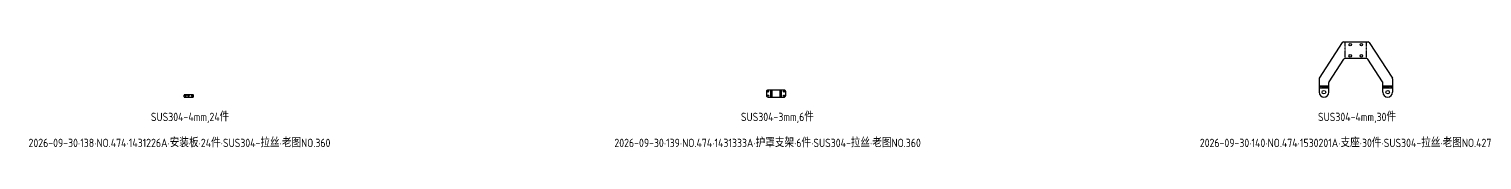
# Model space of a CAD drawing. Header units: inches. Extents: x -1146 to 223752, y 26431 to 27942.
# Drawn here: x 218529 to 223752, y 26431 to 26809 of the extents above; entities that cross this region are included whole.
import ezdxf

# ---------------------------------------------------------------- set-up
doc = ezdxf.new("R2010")
doc.units = ezdxf.units.IN
doc.header["$LTSCALE"] = 0.194989
doc.linetypes.add('CENTER', pattern=[50.8, 31.75, -6.35, 6.35, -6.35])
doc.layers.add('可见 (ISO)', color=7, linetype='Continuous', lineweight=25)
doc.layers.add('折弯线', color=1, linetype='CENTER')
doc.styles.add('Z-English', font='gbenor.shx', dxfattribs={"height": 10, "bigfont": 'hztxt.shx'})

msp = doc.modelspace()

# ---------------------------------------------------------------- linework, layer by layer
at = {"layer": '可见 (ISO)'}
for p, q in [((223249.5, 26806.6), (223166.8, 26678.8)), ((223253.7, 26808.9), (223342.5, 26808.9)), ((223346.7, 26806.6), (223429.4, 26678.8)), ((223201.8, 26665.1), (223254.5, 26746.6)), ((223337.5, 26748.9), (223258.7, 26748.9)), ((223394.4, 26665.1), (223341.7, 26746.6)), ((223166, 26676.1), (223166, 26628.2)), ((223201, 26628.2), (223201, 26662.4)), ((223395.2, 26628.2), (223395.2, 26662.4)), ((223430.2, 26676.1), (223430.2, 26628.2))]:
    msp.add_line(p, q, dxfattribs=at)
for points in [[(219085.6, 26612.7, 0.414214), (219087.6, 26610.7), (219117.6, 26610.7, 0.414214), (219119.6, 26612.7), (219119.6, 26616.7, 0.414214), (219117.6, 26618.7), (219087.6, 26618.7, 0.414214), (219085.6, 26616.7)], [(221179.8, 26615.7, 0.414214), (221184.8, 26610.7), (221243.8, 26610.7, 0.414214), (221248.8, 26615.7), (221248.8, 26630.7, 0.414214), (221243.8, 26635.7), (221184.8, 26635.7, 0.414214), (221179.8, 26630.7)]]:
    msp.add_lwpolyline(points, format="xyb", close=True, dxfattribs=at)
for centre, radius in [((223278.1, 26798.9), 4.5), ((223318.1, 26798.9), 4.5), ((223278.1, 26758.9), 4.5), ((223318.1, 26758.9), 4.5), ((219091.1, 26614.7), 2.25), ((219102.1, 26614.7), 2.25), ((219115.6, 26614.7), 2), ((221185.8, 26630.7), 2.07), ((221185.8, 26615.7), 2.07), ((221242.8, 26630.7), 2.07), ((221242.8, 26615.7), 2.07), ((223183.5, 26628.2), 6.5), ((223412.7, 26628.2), 6.5)]:
    msp.add_circle(centre, radius, dxfattribs=at)
for centre, radius, start, end in [((223253.7, 26803.9), 5, 90, 147.09), ((223342.5, 26803.9), 5, 32.91, 90), ((223258.7, 26743.9), 5, 90, 147.09), ((223337.5, 26743.9), 5, 32.91, 90), ((223171, 26676.1), 5, 147.09, 180), ((223206, 26662.4), 5, 147.09, 180), ((223390.2, 26662.4), 5, 0, 32.91), ((223425.2, 26676.1), 5, 0, 32.91), ((223183.5, 26628.2), 17.5, 180, 0), ((223412.7, 26628.2), 17.5, 180, 0)]:
    msp.add_arc(centre, radius, start, end, dxfattribs=at)
at = {"layer": '折弯线', "color": 1, "linetype": 'CENTER', "ltscale": 0.5}
for points in [[(223259.6, 26748.9), (223259.6, 26808.9)], [(223336.7, 26748.9), (223336.7, 26808.9)], [(223166, 26647.3), (223201, 26647.3)], [(223395.2, 26647.3), (223430.2, 26647.3)], [(221197.3, 26610.7), (221197.3, 26635.7)], [(221231.3, 26610.7), (221231.3, 26635.7)]]:
    msp.add_lwpolyline(points, dxfattribs=at)
at = {"layer": '折弯线', "color": 5, "linetype": 'CENTER'}
for points in [[(223166, 26650.7), (223201, 26650.7)], [(223166, 26643.9), (223201, 26643.9)], [(223395.2, 26650.7), (223430.2, 26650.7)], [(223395.2, 26643.9), (223430.2, 26643.9)], [(221194.8, 26610.7), (221194.8, 26635.7)], [(221199.8, 26610.7), (221199.8, 26635.7)], [(221228.8, 26610.7), (221228.8, 26635.7)], [(221233.8, 26610.7), (221233.8, 26635.7)]]:
    msp.add_lwpolyline(points, dxfattribs=at)

# ---------------------------------------------------------------- texts
at = {"color": 3, "style": 'Z-English'}
for s, p in [('SUS304-4mm,24件', (218966.7, 26524.4)), ('SUS304-3mm,6件', (221087.7, 26524.4)), ('SUS304-4mm,30件', (223162.2, 26524.4))]:
    msp.add_text(s, height=30, dxfattribs=at).set_placement(p)
at = {"color": 2, "style": 'Z-English'}
for s, p in [('2026-09-30·138·NO.474·1431226A·安装板·24件·SUS304-拉丝·老图NO.360', (218526.9, 26431)), ('2026-09-30·139·NO.474·1431333A·护罩支架·6件·SUS304-拉丝·老图NO.360', (220632.9, 26431)), ('2026-09-30·140·NO.474·1530201A·支座·30件·SUS304-拉丝·老图NO.427', (222737.4, 26431))]:
    msp.add_text(s, height=30, dxfattribs=at).set_placement(p)

doc.saveas('drawing.dxf')
